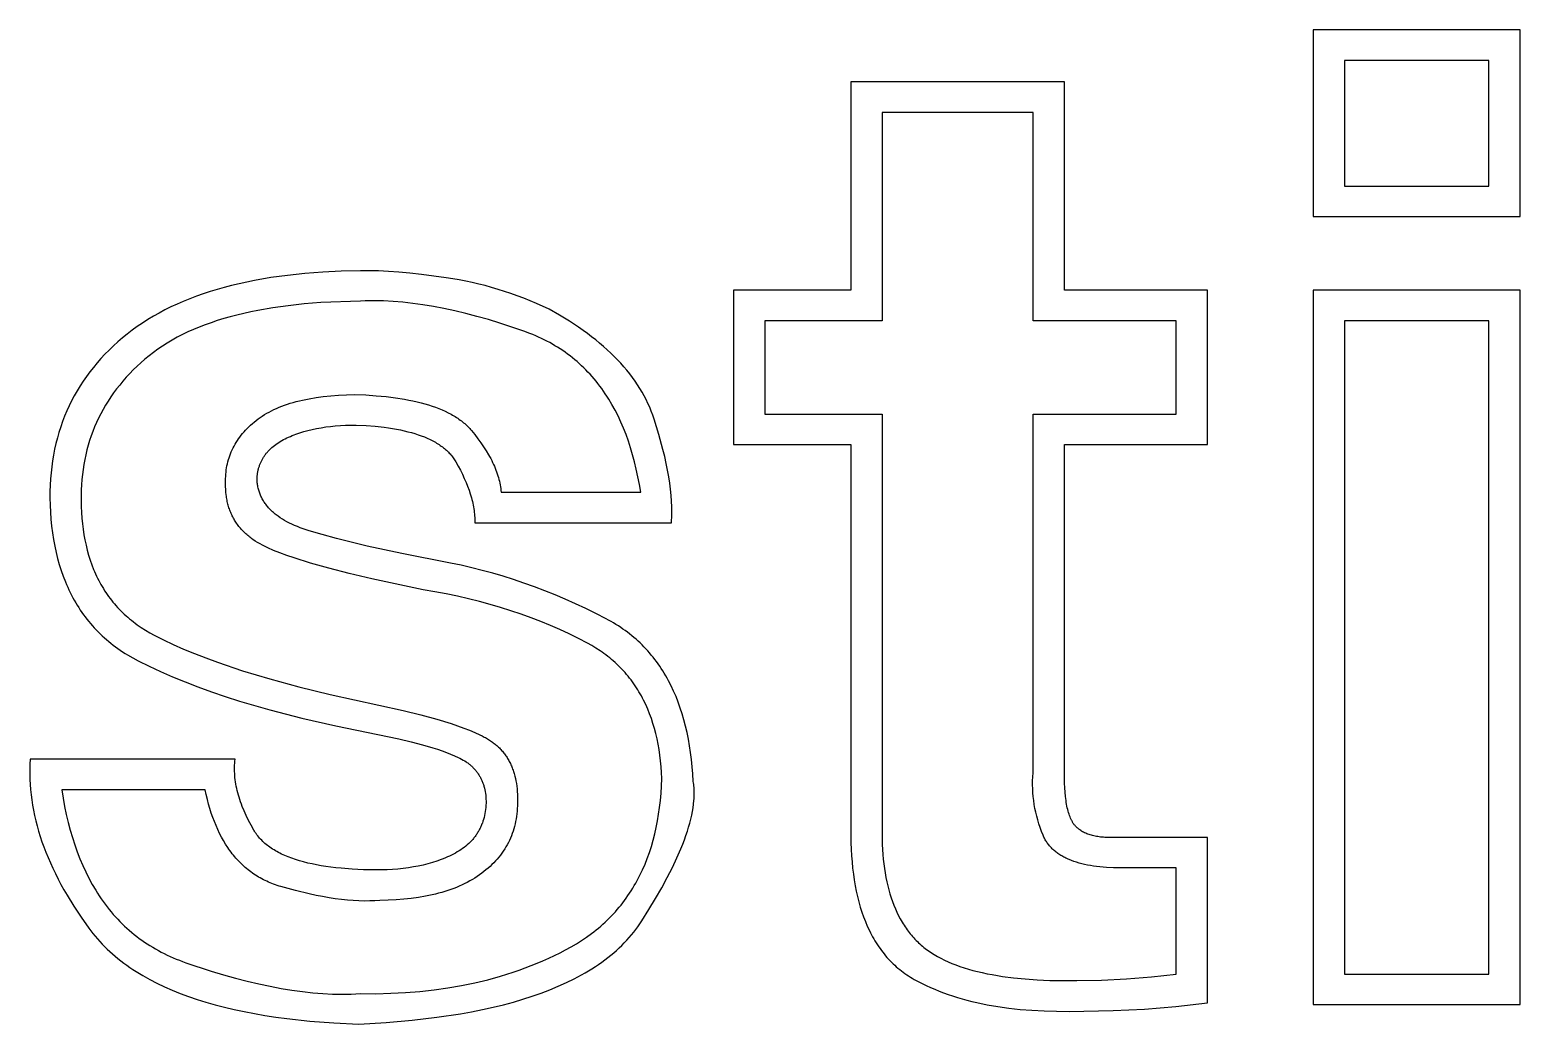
# Model space of a CAD drawing. Header units: millimetres. Extents: x -51 to 834, y -63 to 513.
# Drawn here: x 316.2 to 392, y -31.5 to 19.1 of the extents above; entities that cross this region are included whole.
import ezdxf

# ---------------------------------------------------------------- set-up
doc = ezdxf.new("R2010")
doc.units = ezdxf.units.MM
doc.header["$MEASUREMENT"] = 0
doc.layers.add('DEFAULT', color=7, linetype='Continuous')

msp = doc.modelspace()

# ---------------------------------------------------------------- linework, layer by layer
at = {"layer": 'DEFAULT'}
for points in [[(381.446, 9.576), (391.983, 9.576), (391.983, 19.076), (381.446, 19.076), (381.446, 9.576)], [(383.042, 17.523), (383.042, 11.129), (390.386, 11.129), (390.386, 17.523), (383.042, 17.523)], [(351.975, -2.013), (357.936, -2.013), (357.936, -21.914), (357.943, -22.256), (357.957, -22.59), (357.976, -22.917), (358.002, -23.236), (358.034, -23.548), (358.071, -23.853), (358.115, -24.151), (358.165, -24.441), (358.22, -24.723), (358.282, -24.999), (358.35, -25.267), (358.424, -25.528), (358.504, -25.781), (358.59, -26.028), (358.682, -26.266), (358.78, -26.498), (358.884, -26.722), (358.938, -26.831), (358.994, -26.939), (359.051, -27.045), (359.11, -27.148), (359.17, -27.25), (359.232, -27.351), (359.295, -27.449), (359.36, -27.545), (359.426, -27.64), (359.494, -27.733), (359.564, -27.824), (359.634, -27.913), (359.707, -28.001), (359.781, -28.086), (359.856, -28.17), (359.933, -28.252), (360.011, -28.332), (360.091, -28.41), (360.173, -28.486), (360.255, -28.561), (360.34, -28.633), (360.426, -28.704), (360.513, -28.773), (360.602, -28.84), (360.693, -28.906), (360.785, -28.969), (360.878, -29.031), (360.973, -29.091), (361.069, -29.149), (361.167, -29.205), (361.367, -29.314), (361.571, -29.419), (361.779, -29.52), (361.992, -29.617), (362.209, -29.711), (362.43, -29.801), (362.656, -29.887), (362.886, -29.969), (363.12, -30.048), (363.359, -30.123), (363.602, -30.194), (363.849, -30.261), (364.101, -30.325), (364.357, -30.385), (364.882, -30.493), (365.424, -30.587), (365.984, -30.665), (366.561, -30.729), (367.155, -30.777), (367.767, -30.811), (368.396, -30.829), (369.042, -30.833), (371.282, -30.795), (372.871, -30.715), (374.473, -30.583), (376.089, -30.398), (376.089, -21.984), (371.44, -21.984), (371.269, -21.991), (371.103, -21.993), (370.944, -21.989), (370.867, -21.986), (370.791, -21.981), (370.717, -21.974), (370.644, -21.967), (370.572, -21.958), (370.502, -21.947), (370.434, -21.936), (370.367, -21.923), (370.302, -21.909), (370.238, -21.894), (370.175, -21.877), (370.115, -21.859), (370.055, -21.839), (369.997, -21.819), (369.941, -21.797), (369.886, -21.773), (369.833, -21.749), (369.781, -21.723), (369.73, -21.696), (369.681, -21.667), (369.634, -21.638), (369.588, -21.606), (369.566, -21.59), (369.544, -21.574), (369.522, -21.557), (369.501, -21.54), (369.48, -21.523), (369.459, -21.505), (369.439, -21.487), (369.42, -21.469), (369.4, -21.45), (369.381, -21.431), (369.362, -21.41), (369.344, -21.389), (369.326, -21.367), (369.308, -21.344), (369.29, -21.321), (369.273, -21.297), (369.256, -21.271), (369.239, -21.246), (369.223, -21.219), (369.207, -21.192), (369.191, -21.163), (369.176, -21.135), (369.161, -21.105), (369.146, -21.074), (369.118, -21.011), (369.09, -20.945), (369.064, -20.875), (369.039, -20.803), (369.016, -20.727), (368.993, -20.648), (368.972, -20.567), (368.952, -20.482), (368.934, -20.394), (368.916, -20.303), (368.9, -20.208), (368.885, -20.111), (368.859, -19.907), (368.838, -19.691), (368.822, -19.462), (368.811, -19.221), (368.805, -18.968), (368.804, -2.013), (376.089, -2.013), (376.089, 5.831), (368.804, 5.831), (368.804, 16.427), (357.936, 16.427), (357.936, 5.831), (351.975, 5.831), (351.975, -2.013)], [(353.572, 4.278), (353.572, -0.461), (359.532, -0.461), (359.532, -21.286), (359.528, -21.829), (359.542, -22.351), (359.555, -22.605), (359.573, -22.853), (359.595, -23.097), (359.622, -23.335), (359.653, -23.568), (359.688, -23.796), (359.728, -24.019), (359.772, -24.237), (359.821, -24.45), (359.874, -24.657), (359.932, -24.86), (359.994, -25.057), (360.06, -25.25), (360.131, -25.437), (360.207, -25.619), (360.286, -25.796), (360.37, -25.968), (360.459, -26.134), (360.552, -26.296), (360.6, -26.375), (360.649, -26.453), (360.7, -26.529), (360.751, -26.604), (360.804, -26.678), (360.857, -26.75), (360.912, -26.822), (360.968, -26.892), (361.025, -26.96), (361.083, -27.028), (361.142, -27.094), (361.203, -27.159), (361.264, -27.222), (361.327, -27.285), (361.39, -27.346), (361.455, -27.405), (361.521, -27.464), (361.588, -27.521), (361.656, -27.577), (361.726, -27.632), (361.798, -27.687), (361.872, -27.74), (361.947, -27.792), (362.024, -27.844), (362.103, -27.895), (362.183, -27.944), (362.349, -28.041), (362.522, -28.134), (362.701, -28.223), (362.888, -28.309), (363.081, -28.391), (363.282, -28.469), (363.489, -28.544), (363.703, -28.615), (363.924, -28.683), (364.152, -28.746), (364.386, -28.806), (364.628, -28.863), (364.876, -28.916), (365.132, -28.965), (365.394, -29.01), (365.663, -29.052), (366.222, -29.125), (366.808, -29.183), (367.422, -29.226), (368.063, -29.255), (368.732, -29.269), (369.428, -29.269), (370.694, -29.242), (371.96, -29.177), (373.226, -29.075), (374.492, -28.936), (374.492, -23.536), (371.301, -23.536), (370.942, -23.517), (370.77, -23.503), (370.601, -23.486), (370.438, -23.466), (370.279, -23.444), (370.124, -23.419), (369.974, -23.391), (369.828, -23.36), (369.687, -23.326), (369.55, -23.29), (369.418, -23.25), (369.29, -23.208), (369.167, -23.164), (369.048, -23.116), (368.991, -23.091), (368.934, -23.066), (368.879, -23.039), (368.825, -23.012), (368.771, -22.985), (368.719, -22.956), (368.668, -22.927), (368.619, -22.898), (368.57, -22.867), (368.522, -22.836), (368.476, -22.804), (368.431, -22.772), (368.387, -22.738), (368.344, -22.704), (368.302, -22.67), (368.261, -22.634), (368.221, -22.598), (368.183, -22.562), (368.145, -22.524), (368.109, -22.486), (368.074, -22.447), (368.04, -22.408), (368.007, -22.367), (367.975, -22.327), (367.944, -22.285), (367.915, -22.243), (367.886, -22.199), (367.859, -22.156), (367.833, -22.111), (367.808, -22.066), (367.784, -22.02), (367.761, -21.974), (367.739, -21.927), (367.719, -21.879), (367.642, -21.685), (367.571, -21.491), (367.506, -21.296), (367.447, -21.101), (367.394, -20.904), (367.347, -20.708), (367.306, -20.51), (367.271, -20.312), (367.242, -20.113), (367.219, -19.913), (367.202, -19.713), (367.191, -19.512), (367.186, -19.311), (367.187, -19.109), (367.194, -18.906), (367.207, -18.702), (367.207, -0.461), (374.492, -0.461), (374.492, 4.278), (367.207, 4.278), (367.207, 14.874), (359.532, 14.874), (359.532, 4.278), (353.572, 4.278)], [(348.819, -5.987), (348.828, -5.858), (348.835, -5.726), (348.84, -5.593), (348.842, -5.457), (348.839, -5.179), (348.827, -4.891), (348.805, -4.594), (348.774, -4.287), (348.733, -3.972), (348.683, -3.647), (348.623, -3.313), (348.554, -2.97), (348.475, -2.617), (348.387, -2.255), (348.181, -1.504), (347.938, -0.716), (347.869, -0.515), (347.794, -0.316), (347.713, -0.119), (347.625, 0.077), (347.531, 0.271), (347.431, 0.463), (347.325, 0.654), (347.212, 0.843), (347.092, 1.03), (346.967, 1.216), (346.835, 1.399), (346.697, 1.582), (346.552, 1.762), (346.401, 1.941), (346.244, 2.118), (346.081, 2.293), (345.911, 2.466), (345.735, 2.638), (345.553, 2.808), (345.364, 2.977), (345.169, 3.144), (344.967, 3.309), (344.76, 3.472), (344.546, 3.634), (344.325, 3.794), (344.099, 3.952), (343.627, 4.263), (343.129, 4.568), (342.606, 4.866), (341.957, 5.158), (341.631, 5.295), (341.305, 5.424), (340.979, 5.548), (340.653, 5.665), (340.326, 5.775), (339.999, 5.879), (339.672, 5.976), (339.344, 6.067), (339.016, 6.151), (338.687, 6.228), (338.359, 6.299), (338.03, 6.364), (337.7, 6.422), (337.37, 6.473), (336.107, 6.64), (335.518, 6.703), (334.958, 6.754), (334.426, 6.791), (333.922, 6.815), (333.447, 6.826), (333, 6.824), (332.026, 6.802), (331.083, 6.755), (330.171, 6.685), (329.291, 6.592), (328.441, 6.474), (327.622, 6.332), (327.225, 6.253), (326.835, 6.167), (326.453, 6.075), (326.078, 5.978), (325.712, 5.874), (325.353, 5.765), (325.002, 5.649), (324.658, 5.528), (324.323, 5.401), (323.995, 5.267), (323.675, 5.128), (323.363, 4.983), (323.058, 4.831), (322.762, 4.674), (322.473, 4.511), (322.191, 4.342), (321.918, 4.167), (321.652, 3.986), (321.394, 3.799), (321.144, 3.606), (320.902, 3.408), (320.667, 3.206), (320.44, 3), (320.221, 2.79), (320.009, 2.576), (319.805, 2.358), (319.609, 2.136), (319.421, 1.91), (319.24, 1.68), (319.067, 1.446), (318.901, 1.208), (318.744, 0.966), (318.594, 0.72), (318.451, 0.47), (318.317, 0.216), (318.19, -0.042), (318.071, -0.304), (317.959, -0.57), (317.856, -0.84), (317.759, -1.114), (317.671, -1.393), (317.59, -1.675), (317.517, -1.961), (317.452, -2.251), (317.395, -2.545), (317.345, -2.843), (317.302, -3.145), (317.268, -3.452), (317.241, -3.762), (317.222, -4.076), (317.211, -4.394), (317.207, -4.717), (317.218, -5.089), (317.236, -5.455), (317.263, -5.813), (317.299, -6.164), (317.343, -6.508), (317.395, -6.844), (317.456, -7.173), (317.525, -7.494), (317.602, -7.808), (317.688, -8.115), (317.782, -8.414), (317.885, -8.706), (317.996, -8.991), (318.054, -9.131), (318.115, -9.269), (318.178, -9.404), (318.243, -9.539), (318.31, -9.671), (318.379, -9.801), (318.45, -9.93), (318.523, -10.057), (318.599, -10.181), (318.676, -10.304), (318.756, -10.426), (318.837, -10.545), (318.921, -10.663), (319.007, -10.778), (319.095, -10.892), (319.185, -11.004), (319.277, -11.114), (319.371, -11.223), (319.468, -11.329), (319.566, -11.434), (319.666, -11.537), (319.769, -11.638), (319.874, -11.737), (319.981, -11.834), (320.089, -11.93), (320.2, -12.023), (320.313, -12.115), (320.429, -12.205), (320.546, -12.293), (320.665, -12.38), (320.787, -12.464), (320.91, -12.547), (321.036, -12.628), (321.164, -12.707), (321.425, -12.859), (321.695, -13.004), (322.256, -13.283), (322.841, -13.556), (323.45, -13.823), (324.083, -14.083), (324.741, -14.336), (325.422, -14.583), (326.128, -14.823), (326.858, -15.056), (328.39, -15.504), (330.02, -15.926), (331.746, -16.321), (334.959, -16.974), (335.582, -17.122), (336.156, -17.273), (336.683, -17.428), (336.928, -17.507), (337.161, -17.587), (337.382, -17.668), (337.59, -17.75), (337.787, -17.832), (337.972, -17.916), (338.06, -17.959), (338.145, -18.004), (338.227, -18.051), (338.307, -18.099), (338.384, -18.15), (338.421, -18.176), (338.457, -18.203), (338.493, -18.23), (338.528, -18.257), (338.563, -18.285), (338.597, -18.313), (338.63, -18.342), (338.662, -18.372), (338.694, -18.402), (338.725, -18.432), (338.755, -18.463), (338.785, -18.494), (338.814, -18.526), (338.842, -18.558), (338.869, -18.591), (338.896, -18.624), (338.922, -18.658), (338.947, -18.692), (338.972, -18.727), (338.996, -18.762), (339.019, -18.797), (339.042, -18.834), (339.064, -18.87), (339.085, -18.907), (339.105, -18.945), (339.125, -18.983), (339.144, -19.021), (339.162, -19.06), (339.18, -19.1), (339.197, -19.14), (339.213, -19.18), (339.229, -19.221), (339.243, -19.262), (339.258, -19.304), (339.271, -19.347), (339.284, -19.389), (339.296, -19.433), (339.307, -19.476), (339.328, -19.565), (339.345, -19.656), (339.36, -19.749), (339.372, -19.844), (339.382, -19.941), (339.388, -20.039), (339.392, -20.14), (339.393, -20.242), (339.387, -20.352), (339.379, -20.46), (339.367, -20.566), (339.353, -20.67), (339.335, -20.773), (339.315, -20.873), (339.291, -20.972), (339.265, -21.069), (339.235, -21.164), (339.203, -21.257), (339.185, -21.303), (339.167, -21.348), (339.148, -21.393), (339.129, -21.438), (339.109, -21.482), (339.087, -21.525), (339.066, -21.568), (339.043, -21.611), (339.02, -21.653), (338.996, -21.694), (338.971, -21.736), (338.945, -21.776), (338.919, -21.817), (338.892, -21.856), (338.864, -21.896), (338.836, -21.934), (338.806, -21.973), (338.776, -22.011), (338.745, -22.048), (338.714, -22.085), (338.682, -22.122), (338.648, -22.158), (338.615, -22.193), (338.58, -22.228), (338.509, -22.297), (338.434, -22.364), (338.357, -22.429), (338.277, -22.493), (338.194, -22.554), (338.107, -22.613), (338.018, -22.671), (337.926, -22.727), (337.83, -22.781), (337.732, -22.833), (337.632, -22.883), (337.53, -22.932), (337.426, -22.979), (337.321, -23.024), (337.215, -23.068), (337.107, -23.11), (336.887, -23.19), (336.661, -23.263), (336.429, -23.329), (336.191, -23.39), (335.947, -23.443), (335.697, -23.49), (335.441, -23.531), (335.179, -23.565), (334.911, -23.593), (334.638, -23.615), (334.358, -23.629), (334.073, -23.638), (333.781, -23.64), (333.166, -23.628), (332.581, -23.6), (332.026, -23.558), (331.76, -23.531), (331.501, -23.5), (331.251, -23.465), (331.007, -23.427), (330.772, -23.384), (330.544, -23.338), (330.323, -23.288), (330.11, -23.234), (329.905, -23.177), (329.708, -23.115), (329.518, -23.05), (329.335, -22.981), (329.16, -22.908), (329.076, -22.87), (328.993, -22.832), (328.912, -22.792), (328.833, -22.751), (328.756, -22.71), (328.681, -22.667), (328.608, -22.623), (328.537, -22.579), (328.468, -22.533), (328.4, -22.487), (328.335, -22.439), (328.271, -22.391), (328.209, -22.342), (328.149, -22.292), (328.091, -22.24), (328.035, -22.188), (327.981, -22.135), (327.929, -22.081), (327.878, -22.026), (327.83, -21.97), (327.783, -21.913), (327.739, -21.855), (327.696, -21.796), (327.655, -21.736), (327.616, -21.676), (327.579, -21.614), (327.44, -21.367), (327.311, -21.122), (327.194, -20.881), (327.086, -20.642), (326.99, -20.407), (326.946, -20.29), (326.904, -20.174), (326.865, -20.059), (326.829, -19.945), (326.796, -19.831), (326.765, -19.718), (326.736, -19.606), (326.711, -19.494), (326.688, -19.383), (326.668, -19.273), (326.65, -19.164), (326.635, -19.056), (326.623, -18.948), (326.614, -18.841), (326.607, -18.734), (326.603, -18.629), (326.601, -18.524), (326.602, -18.42), (326.606, -18.316), (326.613, -18.214), (326.622, -18.112), (326.633, -18.011), (316.214, -18.011), (316.198, -18.267), (316.19, -18.523), (316.189, -18.781), (316.194, -19.04), (316.207, -19.299), (316.227, -19.559), (316.253, -19.82), (316.287, -20.081), (316.327, -20.344), (316.375, -20.607), (316.429, -20.871), (316.491, -21.136), (316.559, -21.402), (316.635, -21.668), (316.717, -21.936), (316.807, -22.204), (316.903, -22.473), (317.007, -22.742), (317.117, -23.013), (317.235, -23.284), (317.359, -23.556), (317.49, -23.829), (317.629, -24.103), (317.774, -24.378), (317.927, -24.653), (318.086, -24.929), (318.425, -25.484), (318.793, -26.042), (319.189, -26.603), (319.293, -26.743), (319.4, -26.88), (319.511, -27.016), (319.626, -27.15), (319.744, -27.281), (319.866, -27.411), (319.991, -27.539), (320.12, -27.664), (320.252, -27.788), (320.388, -27.909), (320.527, -28.029), (320.67, -28.146), (320.816, -28.262), (320.966, -28.375), (321.119, -28.487), (321.276, -28.596), (321.436, -28.704), (321.6, -28.809), (321.767, -28.913), (321.938, -29.014), (322.29, -29.211), (322.656, -29.4), (323.037, -29.58), (323.431, -29.753), (323.839, -29.918), (324.262, -30.074), (324.698, -30.223), (325.148, -30.363), (325.613, -30.495), (326.091, -30.62), (326.584, -30.736), (327.091, -30.844), (327.611, -30.944), (328.146, -31.036), (328.695, -31.121), (329.258, -31.196), (330.425, -31.324), (331.649, -31.42), (332.929, -31.483), (334.316, -31.399), (335.637, -31.283), (336.894, -31.134), (338.085, -30.952), (338.657, -30.849), (339.212, -30.738), (339.751, -30.619), (340.273, -30.492), (340.78, -30.356), (341.27, -30.212), (341.744, -30.061), (342.201, -29.901), (342.642, -29.733), (343.067, -29.556), (343.476, -29.372), (343.869, -29.179), (344.245, -28.979), (344.427, -28.875), (344.605, -28.77), (344.779, -28.663), (344.949, -28.553), (345.114, -28.442), (345.276, -28.328), (345.434, -28.212), (345.587, -28.095), (345.737, -27.975), (345.882, -27.853), (346.023, -27.73), (346.161, -27.604), (346.294, -27.476), (346.423, -27.346), (346.548, -27.214), (346.669, -27.081), (346.786, -26.945), (346.899, -26.807), (347.008, -26.667), (347.113, -26.525), (347.213, -26.381), (347.31, -26.234), (347.675, -25.655), (348.013, -25.094), (348.325, -24.551), (348.609, -24.025), (348.867, -23.519), (349.097, -23.03), (349.301, -22.559), (349.393, -22.331), (349.479, -22.107), (349.557, -21.887), (349.629, -21.672), (349.694, -21.462), (349.752, -21.256), (349.804, -21.055), (349.849, -20.858), (349.887, -20.666), (349.919, -20.478), (349.944, -20.295), (349.962, -20.116), (349.968, -20.028), (349.973, -19.942), (349.976, -19.857), (349.978, -19.772), (349.978, -19.689), (349.976, -19.607), (349.973, -19.527), (349.967, -19.447), (349.96, -19.368), (349.952, -19.291), (349.942, -19.215), (349.93, -19.139), (349.907, -18.762), (349.877, -18.391), (349.839, -18.029), (349.794, -17.674), (349.742, -17.327), (349.682, -16.988), (349.614, -16.657), (349.539, -16.333), (349.457, -16.016), (349.367, -15.708), (349.269, -15.407), (349.164, -15.114), (349.052, -14.829), (348.932, -14.551), (348.805, -14.281), (348.67, -14.019), (348.6, -13.891), (348.528, -13.764), (348.454, -13.64), (348.378, -13.518), (348.301, -13.397), (348.221, -13.279), (348.14, -13.162), (348.056, -13.047), (347.971, -12.934), (347.884, -12.823), (347.795, -12.714), (347.705, -12.607), (347.612, -12.502), (347.518, -12.399), (347.421, -12.298), (347.323, -12.199), (347.223, -12.101), (347.121, -12.006), (347.017, -11.912), (346.911, -11.82), (346.804, -11.731), (346.694, -11.643), (346.583, -11.557), (346.47, -11.473), (346.355, -11.391), (346.238, -11.311), (346.119, -11.233), (345.999, -11.157), (345.876, -11.082), (345.752, -11.01), (345.626, -10.94), (345.498, -10.871), (344.981, -10.606), (344.462, -10.352), (343.942, -10.109), (343.421, -9.877), (342.898, -9.655), (342.374, -9.445), (341.848, -9.245), (341.321, -9.056), (340.792, -8.877), (340.262, -8.71), (339.73, -8.553), (339.196, -8.408), (338.662, -8.273), (338.125, -8.148), (337.588, -8.035), (335.104, -7.555), (333.347, -7.174), (331.779, -6.788), (331.065, -6.593), (330.399, -6.397), (330.241, -6.347), (330.087, -6.295), (329.938, -6.241), (329.795, -6.184), (329.656, -6.126), (329.522, -6.066), (329.393, -6.003), (329.268, -5.939), (329.149, -5.872), (329.034, -5.804), (328.925, -5.733), (328.82, -5.661), (328.769, -5.624), (328.72, -5.586), (328.672, -5.548), (328.625, -5.51), (328.579, -5.47), (328.534, -5.431), (328.491, -5.391), (328.449, -5.35), (328.408, -5.309), (328.369, -5.267), (328.33, -5.225), (328.293, -5.183), (328.257, -5.139), (328.222, -5.096), (328.188, -5.051), (328.156, -5.007), (328.125, -4.961), (328.095, -4.916), (328.066, -4.87), (328.039, -4.823), (328.013, -4.775), (327.988, -4.728), (327.964, -4.679), (327.941, -4.631), (327.92, -4.581), (327.899, -4.532), (327.88, -4.481), (327.863, -4.43), (327.846, -4.379), (327.831, -4.327), (327.817, -4.275), (327.804, -4.222), (327.792, -4.169), (327.782, -4.115), (327.772, -4.06), (327.764, -4.005), (327.758, -3.95), (327.752, -3.894), (327.748, -3.837), (327.744, -3.78), (327.748, -3.696), (327.755, -3.613), (327.764, -3.53), (327.776, -3.45), (327.783, -3.41), (327.79, -3.37), (327.799, -3.331), (327.807, -3.292), (327.817, -3.254), (327.827, -3.215), (327.838, -3.178), (327.849, -3.14), (327.862, -3.103), (327.874, -3.066), (327.888, -3.029), (327.902, -2.993), (327.917, -2.957), (327.932, -2.921), (327.948, -2.886), (327.965, -2.851), (327.983, -2.816), (328.001, -2.782), (328.019, -2.748), (328.039, -2.714), (328.059, -2.681), (328.079, -2.648), (328.101, -2.615), (328.123, -2.583), (328.145, -2.551), (328.169, -2.519), (328.193, -2.488), (328.217, -2.457), (328.243, -2.426), (328.269, -2.395), (328.295, -2.365), (328.322, -2.336), (328.379, -2.277), (328.438, -2.22), (328.5, -2.164), (328.564, -2.109), (328.631, -2.056), (328.701, -2.004), (328.773, -1.953), (328.848, -1.904), (328.925, -1.855), (329.006, -1.809), (329.088, -1.763), (329.174, -1.719), (329.261, -1.676), (329.35, -1.634), (329.441, -1.594), (329.534, -1.556), (329.628, -1.518), (329.723, -1.482), (329.821, -1.447), (329.92, -1.414), (330.123, -1.351), (330.332, -1.294), (330.548, -1.242), (330.771, -1.196), (331, -1.155), (331.235, -1.119), (331.478, -1.089), (331.726, -1.064), (331.982, -1.045), (332.244, -1.031), (332.512, -1.023), (332.787, -1.02), (333.286, -1.046), (333.76, -1.084), (334.21, -1.134), (334.426, -1.163), (334.636, -1.196), (334.84, -1.232), (335.038, -1.271), (335.23, -1.312), (335.415, -1.357), (335.595, -1.405), (335.768, -1.456), (335.936, -1.51), (336.097, -1.567), (336.253, -1.627), (336.402, -1.69), (336.545, -1.757), (336.615, -1.791), (336.683, -1.826), (336.749, -1.862), (336.814, -1.898), (336.877, -1.935), (336.939, -1.973), (336.999, -2.012), (337.058, -2.052), (337.115, -2.092), (337.171, -2.133), (337.225, -2.175), (337.278, -2.218), (337.329, -2.261), (337.379, -2.305), (337.427, -2.35), (337.473, -2.396), (337.518, -2.442), (337.562, -2.489), (337.604, -2.537), (337.645, -2.586), (337.684, -2.635), (337.721, -2.685), (337.757, -2.736), (337.792, -2.788), (337.825, -2.841), (337.856, -2.894), (337.975, -3.107), (338.087, -3.317), (338.19, -3.525), (338.286, -3.731), (338.373, -3.933), (338.453, -4.133), (338.526, -4.33), (338.59, -4.525), (338.647, -4.717), (338.672, -4.812), (338.695, -4.906), (338.717, -5), (338.736, -5.093), (338.754, -5.185), (338.769, -5.277), (338.783, -5.368), (338.795, -5.458), (338.805, -5.548), (338.812, -5.637), (338.818, -5.725), (338.822, -5.813), (338.824, -5.9), (338.824, -5.987), (348.819, -5.987)], [(381.446, -30.49), (391.983, -30.49), (391.983, 5.831), (381.446, 5.831), (381.446, -30.49)], [(340.156, -4.434), (347.255, -4.434), (347.189, -4.036), (347.115, -3.647), (347.033, -3.268), (346.944, -2.897), (346.847, -2.536), (346.742, -2.183), (346.63, -1.84), (346.509, -1.506), (346.382, -1.182), (346.246, -0.866), (346.103, -0.56), (345.952, -0.263), (345.793, 0.025), (345.627, 0.304), (345.541, 0.44), (345.453, 0.574), (345.363, 0.705), (345.271, 0.834), (345.177, 0.961), (345.081, 1.086), (344.984, 1.208), (344.884, 1.328), (344.783, 1.445), (344.679, 1.561), (344.574, 1.674), (344.467, 1.784), (344.358, 1.893), (344.246, 1.999), (344.133, 2.103), (344.018, 2.204), (343.902, 2.304), (343.783, 2.401), (343.662, 2.495), (343.539, 2.588), (343.415, 2.678), (343.288, 2.766), (343.16, 2.851), (343.029, 2.934), (342.897, 3.015), (342.763, 3.094), (342.627, 3.17), (342.489, 3.244), (342.348, 3.316), (342.207, 3.385), (342.063, 3.453), (341.917, 3.517), (341.769, 3.58), (341.62, 3.64), (341.314, 3.754), (340.702, 3.964), (340.1, 4.159), (339.509, 4.339), (338.928, 4.503), (338.358, 4.652), (337.798, 4.785), (337.25, 4.903), (336.711, 5.006), (336.184, 5.093), (335.667, 5.165), (335.16, 5.221), (334.664, 5.262), (334.179, 5.288), (333.704, 5.298), (333.24, 5.292), (333.012, 5.284), (330.991, 5.203), (330.142, 5.137), (329.325, 5.049), (328.54, 4.94), (327.788, 4.81), (327.424, 4.737), (327.068, 4.658), (326.72, 4.574), (326.38, 4.485), (326.048, 4.39), (325.725, 4.291), (325.409, 4.185), (325.102, 4.075), (324.802, 3.959), (324.511, 3.837), (324.228, 3.711), (323.952, 3.579), (323.685, 3.441), (323.426, 3.298), (323.176, 3.15), (322.933, 2.997), (322.698, 2.838), (322.471, 2.674), (322.253, 2.505), (322.042, 2.33), (321.839, 2.151), (321.643, 1.969), (321.453, 1.784), (321.269, 1.596), (321.092, 1.406), (320.922, 1.212), (320.759, 1.015), (320.601, 0.816), (320.451, 0.613), (320.307, 0.408), (320.17, 0.2), (320.039, -0.012), (319.915, -0.226), (319.797, -0.443), (319.686, -0.664), (319.581, -0.887), (319.483, -1.113), (319.392, -1.342), (319.307, -1.574), (319.229, -1.809), (319.158, -2.047), (319.093, -2.287), (319.034, -2.531), (318.982, -2.778), (318.937, -3.028), (318.898, -3.28), (318.866, -3.536), (318.84, -3.794), (318.821, -4.056), (318.809, -4.32), (318.803, -4.587), (318.804, -4.858), (318.809, -5.162), (318.822, -5.46), (318.842, -5.752), (318.869, -6.039), (318.903, -6.32), (318.944, -6.595), (318.992, -6.864), (319.048, -7.127), (319.111, -7.385), (319.18, -7.637), (319.257, -7.882), (319.341, -8.123), (319.432, -8.357), (319.48, -8.472), (319.53, -8.585), (319.582, -8.697), (319.636, -8.808), (319.691, -8.917), (319.748, -9.025), (319.807, -9.131), (319.868, -9.235), (319.93, -9.339), (319.994, -9.441), (320.06, -9.541), (320.128, -9.64), (320.198, -9.737), (320.269, -9.833), (320.342, -9.928), (320.417, -10.021), (320.494, -10.113), (320.572, -10.203), (320.653, -10.292), (320.735, -10.379), (320.818, -10.465), (320.904, -10.549), (320.992, -10.632), (321.081, -10.713), (321.172, -10.793), (321.264, -10.872), (321.359, -10.949), (321.455, -11.025), (321.553, -11.099), (321.653, -11.172), (321.755, -11.243), (321.858, -11.313), (322.07, -11.448), (322.29, -11.577), (322.516, -11.701), (322.989, -11.941), (323.487, -12.176), (324.011, -12.409), (324.561, -12.637), (325.135, -12.862), (325.736, -13.083), (327.013, -13.514), (328.392, -13.931), (329.873, -14.332), (331.457, -14.719), (335.179, -15.529), (336.074, -15.75), (336.885, -15.973), (337.614, -16.198), (337.947, -16.311), (338.26, -16.424), (338.552, -16.538), (338.823, -16.652), (339.073, -16.767), (339.191, -16.824), (339.303, -16.882), (339.357, -16.911), (339.411, -16.941), (339.464, -16.972), (339.515, -17.003), (339.566, -17.035), (339.616, -17.068), (339.665, -17.102), (339.713, -17.136), (339.761, -17.171), (339.807, -17.207), (339.852, -17.244), (339.897, -17.281), (339.941, -17.319), (339.984, -17.358), (340.026, -17.398), (340.067, -17.438), (340.107, -17.479), (340.146, -17.521), (340.184, -17.563), (340.222, -17.606), (340.258, -17.65), (340.294, -17.695), (340.329, -17.741), (340.363, -17.787), (340.396, -17.834), (340.428, -17.881), (340.459, -17.93), (340.49, -17.979), (340.519, -18.029), (340.548, -18.08), (340.575, -18.131), (340.602, -18.183), (340.628, -18.236), (340.653, -18.29), (340.677, -18.344), (340.7, -18.399), (340.723, -18.455), (340.744, -18.511), (340.765, -18.569), (340.785, -18.627), (340.821, -18.745), (340.854, -18.866), (340.884, -18.991), (340.91, -19.118), (340.932, -19.248), (340.951, -19.381), (340.966, -19.517), (340.978, -19.656), (340.986, -19.798), (340.991, -19.943), (340.992, -20.091), (340.987, -20.38), (340.98, -20.517), (340.97, -20.652), (340.957, -20.785), (340.94, -20.916), (340.92, -21.046), (340.896, -21.174), (340.869, -21.3), (340.838, -21.425), (340.804, -21.548), (340.766, -21.669), (340.725, -21.788), (340.681, -21.906), (340.632, -22.022), (340.581, -22.136), (340.526, -22.248), (340.467, -22.359), (340.405, -22.468), (340.339, -22.575), (340.27, -22.681), (340.198, -22.785), (340.122, -22.887), (340.042, -22.987), (339.959, -23.086), (339.873, -23.183), (339.783, -23.278), (339.689, -23.371), (339.592, -23.463), (339.492, -23.553), (339.388, -23.641), (339.281, -23.728), (339.17, -23.813), (339.056, -23.895), (338.938, -23.976), (338.818, -24.053), (338.695, -24.128), (338.568, -24.201), (338.439, -24.271), (338.306, -24.338), (338.171, -24.403), (338.032, -24.465), (337.89, -24.525), (337.745, -24.582), (337.597, -24.637), (337.446, -24.689), (337.292, -24.738), (337.135, -24.785), (336.975, -24.829), (336.812, -24.871), (336.645, -24.91), (336.476, -24.947), (336.304, -24.981), (335.949, -25.042), (335.583, -25.092), (335.204, -25.133), (334.813, -25.163), (334.41, -25.182), (333.994, -25.192), (333.738, -25.21), (333.473, -25.219), (333.201, -25.221), (332.921, -25.214), (332.634, -25.199), (332.338, -25.175), (332.035, -25.144), (331.724, -25.104), (331.406, -25.056), (331.079, -24.999), (330.745, -24.935), (330.403, -24.862), (329.696, -24.692), (328.957, -24.488), (328.864, -24.46), (328.771, -24.43), (328.68, -24.399), (328.589, -24.366), (328.5, -24.331), (328.411, -24.295), (328.324, -24.258), (328.238, -24.219), (328.153, -24.178), (328.068, -24.136), (327.985, -24.092), (327.903, -24.047), (327.823, -24), (327.743, -23.952), (327.664, -23.902), (327.586, -23.851), (327.509, -23.798), (327.434, -23.743), (327.359, -23.687), (327.286, -23.629), (327.213, -23.57), (327.142, -23.509), (327.072, -23.447), (327.003, -23.383), (326.934, -23.318), (326.867, -23.251), (326.801, -23.183), (326.736, -23.113), (326.672, -23.041), (326.609, -22.968), (326.548, -22.893), (326.487, -22.817), (326.427, -22.739), (326.369, -22.66), (326.311, -22.579), (326.255, -22.497), (326.145, -22.327), (326.039, -22.152), (325.938, -21.97), (325.841, -21.782), (325.748, -21.588), (325.66, -21.388), (325.576, -21.181), (325.496, -20.969), (325.42, -20.75), (325.349, -20.525), (325.281, -20.293), (325.218, -20.056), (325.16, -19.812), (325.105, -19.563), (317.811, -19.563), (317.881, -19.993), (317.959, -20.413), (318.046, -20.823), (318.141, -21.223), (318.244, -21.613), (318.355, -21.994), (318.474, -22.364), (318.602, -22.724), (318.737, -23.074), (318.881, -23.414), (319.034, -23.743), (319.194, -24.063), (319.362, -24.373), (319.539, -24.673), (319.63, -24.819), (319.724, -24.963), (319.819, -25.104), (319.917, -25.243), (320.017, -25.379), (320.118, -25.513), (320.222, -25.644), (320.328, -25.772), (320.436, -25.898), (320.545, -26.022), (320.657, -26.143), (320.771, -26.262), (320.887, -26.378), (321.005, -26.491), (321.125, -26.602), (321.248, -26.711), (321.372, -26.817), (321.498, -26.921), (321.626, -27.022), (321.757, -27.12), (321.889, -27.216), (322.023, -27.31), (322.16, -27.401), (322.298, -27.489), (322.439, -27.575), (322.582, -27.659), (322.726, -27.74), (322.873, -27.818), (323.022, -27.894), (323.173, -27.968), (323.325, -28.039), (323.48, -28.107), (323.637, -28.173), (323.796, -28.236), (323.957, -28.297), (324.121, -28.356), (325.408, -28.781), (326.033, -28.969), (326.645, -29.14), (327.244, -29.296), (327.831, -29.435), (328.405, -29.558), (328.966, -29.664), (329.515, -29.755), (330.051, -29.829), (330.574, -29.886), (331.085, -29.928), (331.583, -29.953), (332.068, -29.962), (332.54, -29.955), (332.772, -29.945), (333, -29.931), (333.779, -29.932), (334.543, -29.913), (335.293, -29.874), (336.028, -29.815), (336.749, -29.736), (337.455, -29.637), (338.146, -29.518), (338.823, -29.379), (339.485, -29.221), (340.133, -29.042), (340.452, -28.945), (340.766, -28.843), (341.077, -28.736), (341.385, -28.624), (341.689, -28.507), (341.989, -28.385), (342.285, -28.258), (342.578, -28.126), (342.867, -27.99), (343.153, -27.848), (343.435, -27.701), (343.713, -27.549), (343.985, -27.391), (344.249, -27.226), (344.505, -27.054), (344.753, -26.875), (344.873, -26.783), (344.992, -26.689), (345.109, -26.593), (345.223, -26.496), (345.336, -26.397), (345.446, -26.296), (345.554, -26.193), (345.66, -26.088), (345.765, -25.982), (345.867, -25.874), (345.967, -25.764), (346.065, -25.653), (346.161, -25.539), (346.255, -25.424), (346.346, -25.307), (346.436, -25.189), (346.524, -25.068), (346.609, -24.946), (346.693, -24.822), (346.774, -24.697), (346.854, -24.569), (346.931, -24.44), (347.006, -24.309), (347.08, -24.176), (347.22, -23.906), (347.352, -23.628), (347.476, -23.343), (347.591, -23.051), (347.698, -22.752), (347.797, -22.446), (347.888, -22.133), (347.97, -21.813), (348.045, -21.486), (348.111, -21.152), (348.168, -20.81), (348.218, -20.462), (348.259, -20.107), (348.292, -19.744), (348.317, -19.375), (348.333, -18.998), (348.318, -18.691), (348.296, -18.39), (348.267, -18.094), (348.232, -17.805), (348.191, -17.521), (348.142, -17.244), (348.087, -16.972), (348.025, -16.706), (347.957, -16.447), (347.881, -16.193), (347.8, -15.945), (347.711, -15.703), (347.616, -15.466), (347.514, -15.236), (347.406, -15.012), (347.349, -14.902), (347.291, -14.794), (347.231, -14.687), (347.169, -14.581), (347.105, -14.477), (347.04, -14.375), (346.974, -14.273), (346.905, -14.174), (346.835, -14.076), (346.763, -13.979), (346.69, -13.884), (346.615, -13.79), (346.538, -13.698), (346.46, -13.608), (346.38, -13.518), (346.298, -13.431), (346.215, -13.344), (346.13, -13.26), (346.043, -13.176), (345.954, -13.094), (345.864, -13.014), (345.773, -12.935), (345.679, -12.858), (345.584, -12.782), (345.488, -12.708), (345.389, -12.635), (345.289, -12.563), (345.187, -12.493), (344.979, -12.358), (344.764, -12.228), (344.542, -12.105), (344.087, -11.868), (343.624, -11.64), (343.151, -11.421), (342.67, -11.211), (342.179, -11.01), (341.68, -10.818), (341.172, -10.635), (340.655, -10.461), (340.129, -10.296), (339.594, -10.14), (339.05, -9.993), (338.497, -9.855), (337.935, -9.726), (337.364, -9.605), (336.785, -9.494), (336.196, -9.392), (333.579, -8.838), (332.431, -8.567), (331.39, -8.299), (330.456, -8.035), (329.629, -7.775), (329.255, -7.646), (328.909, -7.519), (328.589, -7.392), (328.295, -7.266), (328.158, -7.202), (328.025, -7.135), (327.896, -7.066), (327.772, -6.994), (327.653, -6.919), (327.538, -6.841), (327.482, -6.801), (327.427, -6.76), (327.374, -6.719), (327.322, -6.677), (327.27, -6.634), (327.22, -6.591), (327.171, -6.547), (327.124, -6.502), (327.077, -6.457), (327.031, -6.411), (326.987, -6.364), (326.944, -6.316), (326.902, -6.268), (326.861, -6.219), (326.821, -6.17), (326.782, -6.12), (326.745, -6.069), (326.708, -6.017), (326.673, -5.965), (326.639, -5.912), (326.606, -5.858), (326.574, -5.804), (326.543, -5.749), (326.514, -5.693), (326.485, -5.637), (326.458, -5.579), (326.432, -5.522), (326.407, -5.463), (326.383, -5.404), (326.36, -5.344), (326.339, -5.284), (326.318, -5.222), (326.299, -5.16), (326.281, -5.098), (326.264, -5.035), (326.248, -4.971), (326.233, -4.906), (326.219, -4.84), (326.207, -4.774), (326.195, -4.708), (326.185, -4.64), (326.176, -4.572), (326.161, -4.434), (326.151, -4.293), (326.145, -4.149), (326.144, -4.002), (326.148, -3.741), (326.151, -3.63), (326.157, -3.52), (326.167, -3.412), (326.18, -3.304), (326.195, -3.197), (326.214, -3.091), (326.236, -2.987), (326.261, -2.883), (326.29, -2.78), (326.321, -2.679), (326.355, -2.578), (326.393, -2.479), (326.434, -2.381), (326.478, -2.283), (326.525, -2.187), (326.575, -2.092), (326.628, -1.998), (326.684, -1.904), (326.744, -1.812), (326.806, -1.721), (326.872, -1.631), (326.941, -1.542), (327.013, -1.454), (327.088, -1.367), (327.166, -1.282), (327.247, -1.197), (327.332, -1.113), (327.419, -1.03), (327.51, -0.949), (327.604, -0.868), (327.701, -0.788), (327.801, -0.711), (327.905, -0.635), (328.012, -0.562), (328.124, -0.491), (328.238, -0.423), (328.357, -0.357), (328.479, -0.293), (328.605, -0.232), (328.734, -0.173), (328.867, -0.116), (329.004, -0.062), (329.144, -0.01), (329.288, 0.04), (329.436, 0.087), (329.587, 0.132), (329.742, 0.174), (329.901, 0.214), (330.063, 0.252), (330.229, 0.287), (330.398, 0.32), (330.748, 0.379), (331.112, 0.429), (331.492, 0.469), (331.885, 0.5), (332.293, 0.521), (332.716, 0.533), (333.271, 0.508), (333.801, 0.472), (334.306, 0.423), (334.787, 0.363), (335.244, 0.291), (335.463, 0.25), (335.676, 0.206), (335.883, 0.16), (336.083, 0.11), (336.278, 0.057), (336.467, 0.002), (336.649, -0.057), (336.825, -0.119), (336.995, -0.183), (337.159, -0.251), (337.317, -0.322), (337.469, -0.395), (337.615, -0.472), (337.685, -0.512), (337.754, -0.552), (337.821, -0.593), (337.887, -0.634), (337.952, -0.677), (338.015, -0.72), (338.076, -0.764), (338.136, -0.809), (338.194, -0.854), (338.251, -0.9), (338.306, -0.947), (338.36, -0.995), (338.412, -1.043), (338.463, -1.093), (338.512, -1.143), (338.559, -1.193), (338.605, -1.245), (338.65, -1.297), (338.82, -1.506), (338.979, -1.714), (339.129, -1.92), (339.269, -2.124), (339.398, -2.326), (339.518, -2.527), (339.574, -2.627), (339.627, -2.726), (339.678, -2.824), (339.726, -2.923), (339.772, -3.02), (339.815, -3.118), (339.856, -3.215), (339.894, -3.311), (339.93, -3.407), (339.963, -3.503), (339.994, -3.598), (340.022, -3.693), (340.048, -3.787), (340.071, -3.881), (340.091, -3.974), (340.109, -4.067), (340.125, -4.16), (340.138, -4.252), (340.148, -4.343), (340.156, -4.434)], [(383.042, 4.278), (383.042, -28.938), (390.386, -28.938), (390.386, 4.278), (383.042, 4.278)]]:
    msp.add_lwpolyline(points, dxfattribs=at)

doc.saveas('drawing.dxf')
